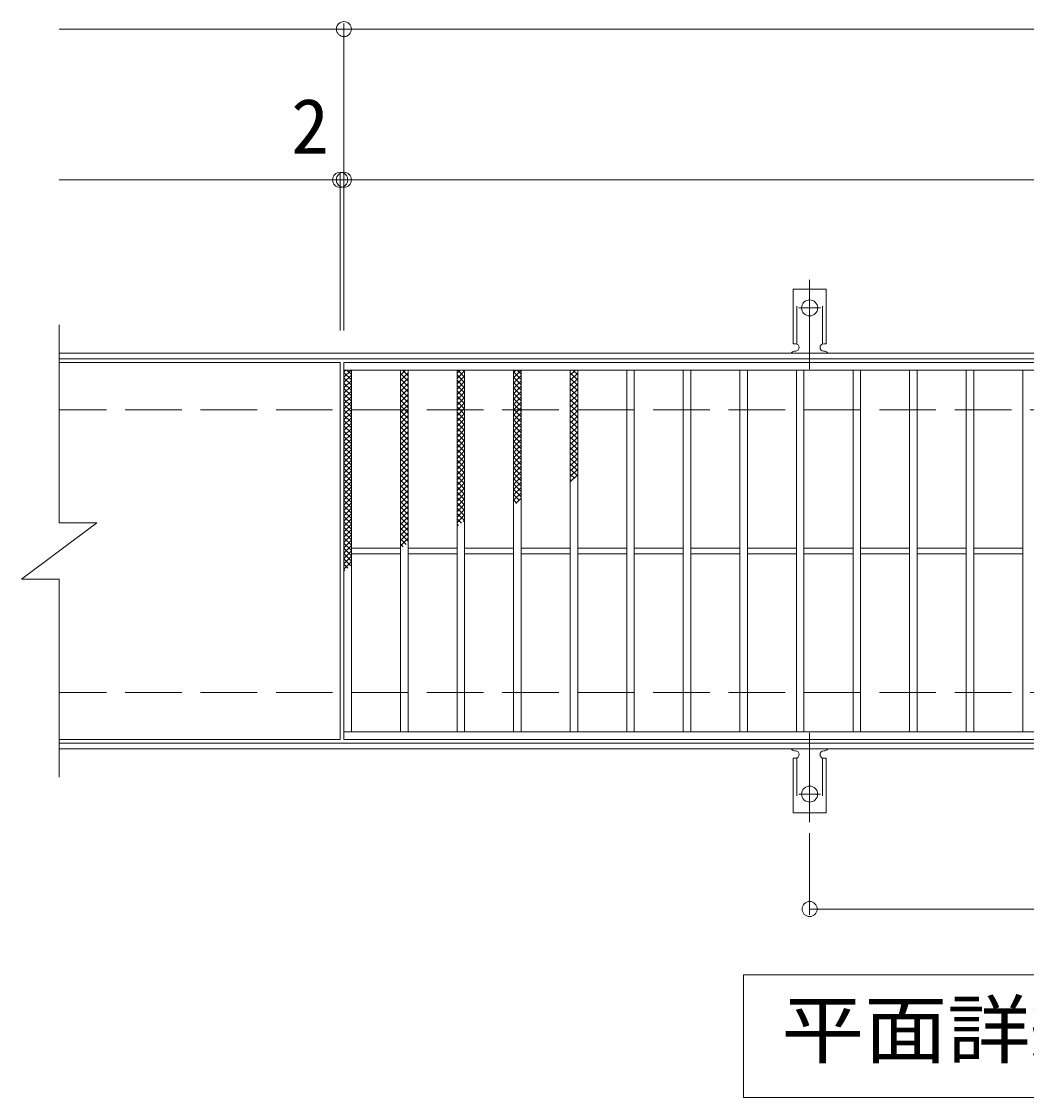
# Model space of a CAD drawing. Units: millimetres, scale not verified. Extents: x -1744 to 1561, y -1372 to 1119.
# Drawn here: x -780 to -247, y 518 to 1089 of the extents above; entities that cross this region are included whole.
import ezdxf
from ezdxf.enums import TextEntityAlignment as Align

# ---------------------------------------------------------------- set-up
doc = ezdxf.new("R2010")
doc.units = ezdxf.units.MM
doc.header["$LTSCALE"] = 10
doc.header["$PDMODE"] = 32
doc.header["$PDSIZE"] = 8
for name, pattern in [('CHAIN2', [12, 9, -1, 1, -1]), ('DASHED2', [3, 2, -1]), ('DASHED3', [4, 3, -1])]:
    doc.linetypes.add(name, pattern=pattern)
for name, color, linetype, lineweight in [('C-1', 2, 'Continuous', 9), ('C-2', 3, 'Continuous', 9), ('C-4', 7, 'Continuous', 9), ('C-5', 7, 'Continuous', 9), ('C-9', 6, 'Continuous', 9), ('C-A', 3, 'Continuous', 9)]:
    doc.layers.add(name, color=color, linetype=linetype, lineweight=lineweight)
doc.styles.add('ＭＳ ゴシック', font='')
doc.styles.get('ＭＳ ゴシック').set_extended_font_data('MS Gothic')

msp = doc.modelspace()

# ---------------------------------------------------------------- linework, layer by layer
at = {"layer": 'C-1'}
for p, q in [((544.7, 912.7), (-760.3, 912.7)), ((544.7, 909.7), (-760.3, 909.7)), ((544.7, 705.7), (-760.3, 705.7)), ((544.7, 702.7), (-760.3, 702.7))]:
    msp.add_line(p, q, dxfattribs=at)
at = {"layer": 'C-1', "linetype": 'DASHED3'}
for p, q in [((544.7, 882.7), (-760.3, 882.7)), ((544.7, 732.7), (-760.3, 732.7))]:
    msp.add_line(p, q, dxfattribs=at)
at = {"layer": 'C-2'}
for p, q in [((-760.3, 927.7), (-760.3, 822.7)), ((-611.3, 907.7), (-760.3, 907.7)), ((-611.3, 907.7), (-611.3, 707.7)), ((-609.3, 903.7), (384.7, 903.7)), ((-605.3, 711.7), (-605.3, 903.7)), ((-579.3, 711.7), (-579.3, 903.7)), ((-575.3, 711.7), (-575.3, 903.7)), ((-549.3, 711.7), (-549.3, 903.7)), ((-545.3, 711.7), (-545.3, 903.7)), ((-519.3, 711.7), (-519.3, 903.7)), ((-515.3, 711.7), (-515.3, 903.7)), ((-489.3, 711.7), (-489.3, 903.7)), ((-485.3, 711.7), (-485.3, 903.7)), ((-459.3, 711.7), (-459.3, 903.7)), ((-455.3, 711.7), (-455.3, 903.7)), ((-429.3, 711.7), (-429.3, 903.7)), ((-425.3, 711.7), (-425.3, 903.7)), ((-399.3, 711.7), (-399.3, 903.7)), ((-395.3, 711.7), (-395.3, 903.7)), ((-369.3, 711.7), (-369.3, 903.7)), ((-365.3, 711.7), (-365.3, 903.7)), ((-339.3, 711.7), (-339.3, 903.7)), ((-335.3, 711.7), (-335.3, 903.7)), ((-309.3, 711.7), (-309.3, 903.7)), ((-305.3, 711.7), (-305.3, 903.7)), ((-279.3, 711.7), (-279.3, 903.7)), ((-275.3, 711.7), (-275.3, 903.7)), ((-249.3, 711.7), (-249.3, 903.7)), ((-780.3, 792.7), (-740.3, 822.7)), ((-760.3, 822.7), (-740.3, 822.7)), ((-605.3, 809.2), (-579.3, 809.2)), ((-605.3, 806.2), (-579.3, 806.2)), ((-575.3, 809.2), (-549.3, 809.2)), ((-575.3, 806.2), (-549.3, 806.2)), ((-545.3, 809.2), (-519.3, 809.2)), ((-545.3, 806.2), (-519.3, 806.2)), ((-515.3, 809.2), (-489.3, 809.2)), ((-515.3, 806.2), (-489.3, 806.2)), ((-485.3, 809.2), (-459.3, 809.2)), ((-485.3, 806.2), (-459.3, 806.2)), ((-455.3, 809.2), (-429.3, 809.2)), ((-455.3, 806.2), (-429.3, 806.2)), ((-425.3, 809.2), (-399.3, 809.2)), ((-425.3, 806.2), (-399.3, 806.2)), ((-395.3, 809.2), (-369.3, 809.2)), ((-395.3, 806.2), (-369.3, 806.2)), ((-365.3, 809.2), (-339.3, 809.2)), ((-365.3, 806.2), (-339.3, 806.2)), ((-335.3, 809.2), (-309.3, 809.2)), ((-335.3, 806.2), (-309.3, 806.2)), ((-305.3, 809.2), (-279.3, 809.2)), ((-305.3, 806.2), (-279.3, 806.2)), ((-275.3, 809.2), (-249.3, 809.2)), ((-275.3, 806.2), (-249.3, 806.2)), ((-780.3, 792.7), (-760.3, 792.7)), ((-760.3, 792.7), (-760.3, 687.7)), ((384.7, 711.7), (-609.3, 711.7)), ((-611.3, 707.7), (-760.3, 707.7)), ((384.7, 707.7), (-609.3, 707.7))]:
    msp.add_line(p, q, dxfattribs=at)
msp.add_lwpolyline([(-609.3, 707.7), (-609.3, 907.7), (384.7, 907.7)], dxfattribs=at)
at = {"layer": 'C-4'}
for p, q in [((-609.3, 924.7), (-609.3, 1087.7)), ((-760.3, 1084.7), (544.7, 1084.7)), ((-611.3, 924.7), (-611.3, 1007.7)), ((-760.3, 1004.7), (544.7, 1004.7)), ((-362.3, 657.98), (-362.3, 614.7)), ((-362.3, 617.7), (137.7, 617.7))]:
    msp.add_line(p, q, dxfattribs=at)
for p in [(-609.3, 1084.7), (-611.3, 1004.7), (-609.3, 1004.7), (-362.3, 617.7)]:
    msp.add_point(p, dxfattribs=at)
at = {"layer": 'C-5'}
msp.add_lwpolyline([(-397.3, 517.7), (-397.3, 582.7), (177.7, 582.7), (177.7, 517.7)], close=True, dxfattribs=at)
at = {"layer": 'C-9'}
for p, q in [((-609.3, 899.91), (-605.51, 903.7)), ((-609.3, 902.74), (-608.33, 903.7)), ((-609.3, 902.46), (-605.3, 898.46)), ((-607.71, 903.7), (-605.3, 901.29)), ((-579.3, 901.03), (-576.62, 903.7)), ((-579.3, 898.2), (-575.3, 902.2)), ((-578.31, 903.7), (-575.3, 900.69)), ((-575.48, 903.7), (-575.3, 903.52)), ((-549.3, 902.09), (-547.69, 903.7)), ((-549.3, 899.26), (-545.3, 903.26)), ((-548.96, 903.7), (-545.3, 900.04)), ((-546.13, 903.7), (-545.3, 902.87)), ((-519.3, 902.48), (-518.08, 903.7)), ((-519.3, 899.66), (-515.3, 903.66)), ((-519.3, 902.72), (-515.3, 898.72)), ((-517.45, 903.7), (-515.3, 901.55)), ((-489.3, 900.95), (-486.55, 903.7)), ((-489.3, 902.3), (-485.3, 898.3)), ((-487.87, 903.7), (-485.3, 901.13)), ((-609.3, 897.08), (-605.3, 901.08)), ((-609.3, 899.63), (-605.3, 895.63)), ((-609.3, 894.25), (-605.3, 898.26)), ((-609.3, 896.81), (-605.3, 892.81)), ((-579.3, 901.86), (-575.3, 897.86)), ((-579.3, 895.37), (-575.3, 899.37)), ((-579.3, 899.03), (-575.3, 895.03)), ((-579.3, 892.54), (-575.3, 896.54)), ((-549.3, 901.21), (-545.3, 897.21)), ((-549.3, 896.44), (-545.3, 900.44)), ((-549.3, 898.38), (-545.3, 894.38)), ((-549.3, 893.61), (-545.3, 897.61)), ((-519.3, 896.83), (-515.3, 900.83)), ((-519.3, 899.89), (-515.3, 895.89)), ((-519.3, 894), (-515.3, 898)), ((-519.3, 897.06), (-515.3, 893.06)), ((-489.3, 898.12), (-485.3, 902.12)), ((-489.3, 899.47), (-485.3, 895.47)), ((-489.3, 895.29), (-485.3, 899.29)), ((-489.3, 896.64), (-485.3, 892.64)), ((-489.3, 892.47), (-485.3, 896.47)), ((-609.3, 891.43), (-605.3, 895.43)), ((-609.3, 893.98), (-605.3, 889.98)), ((-609.3, 888.6), (-605.3, 892.6)), ((-609.3, 891.15), (-605.3, 887.15)), ((-579.3, 896.2), (-575.3, 892.2)), ((-579.3, 889.71), (-575.3, 893.71)), ((-579.3, 893.38), (-575.3, 889.38)), ((-579.3, 886.88), (-575.3, 890.88)), ((-549.3, 895.56), (-545.3, 891.56)), ((-549.3, 890.78), (-545.3, 894.78)), ((-549.3, 892.73), (-545.3, 888.73)), ((-549.3, 887.95), (-545.3, 891.95)), ((-519.3, 891.17), (-515.3, 895.17)), ((-519.3, 894.23), (-515.3, 890.23)), ((-519.3, 888.34), (-515.3, 892.34)), ((-519.3, 891.4), (-515.3, 887.4)), ((-489.3, 893.81), (-485.3, 889.81)), ((-489.3, 889.64), (-485.3, 893.64)), ((-489.3, 890.98), (-485.3, 886.98)), ((-489.3, 886.81), (-485.3, 890.81)), ((-609.3, 885.77), (-605.3, 889.77)), ((-609.3, 888.32), (-605.3, 884.32)), ((-609.3, 882.94), (-605.3, 886.94)), ((-609.3, 885.49), (-605.3, 881.49)), ((-579.3, 890.55), (-575.3, 886.55)), ((-579.3, 884.05), (-575.3, 888.05)), ((-579.3, 887.72), (-575.3, 883.72)), ((-579.3, 881.23), (-575.3, 885.23)), ((-549.3, 889.9), (-545.3, 885.9)), ((-549.3, 885.12), (-545.3, 889.12)), ((-549.3, 887.07), (-545.3, 883.07)), ((-549.3, 882.29), (-545.3, 886.29)), ((-519.3, 885.51), (-515.3, 889.51)), ((-519.3, 888.57), (-515.3, 884.58)), ((-519.3, 882.69), (-515.3, 886.69)), ((-519.3, 885.75), (-515.3, 881.75)), ((-489.3, 888.15), (-485.3, 884.16)), ((-489.3, 883.98), (-485.3, 887.98)), ((-489.3, 885.33), (-485.3, 881.33)), ((-489.3, 881.15), (-485.3, 885.15)), ((-609.3, 880.11), (-605.3, 884.11)), ((-609.3, 882.66), (-605.3, 878.66)), ((-609.3, 877.28), (-605.3, 881.28)), ((-609.3, 879.84), (-605.3, 875.84)), ((-579.3, 884.89), (-575.3, 880.89)), ((-579.3, 878.4), (-575.3, 882.4)), ((-579.3, 882.06), (-575.3, 878.06)), ((-579.3, 875.57), (-575.3, 879.57)), ((-549.3, 884.24), (-545.3, 880.24)), ((-549.3, 879.47), (-545.3, 883.47)), ((-549.3, 881.41), (-545.3, 877.41)), ((-549.3, 876.64), (-545.3, 880.64)), ((-519.3, 879.86), (-515.3, 883.86)), ((-519.3, 882.92), (-515.3, 878.92)), ((-519.3, 877.03), (-515.3, 881.03)), ((-519.3, 880.09), (-515.3, 876.09)), ((-489.3, 882.5), (-485.3, 878.5)), ((-489.3, 878.32), (-485.3, 882.32)), ((-489.3, 879.67), (-485.3, 875.67)), ((-489.3, 875.5), (-485.3, 879.5)), ((-609.3, 874.46), (-605.3, 878.46)), ((-609.3, 877.01), (-605.3, 873.01)), ((-609.3, 871.63), (-605.3, 875.63)), ((-609.3, 874.18), (-605.3, 870.18)), ((-579.3, 879.23), (-575.3, 875.23)), ((-579.3, 872.74), (-575.3, 876.74)), ((-579.3, 876.41), (-575.3, 872.41)), ((-579.3, 869.91), (-575.3, 873.91)), ((-549.3, 878.59), (-545.3, 874.59)), ((-549.3, 873.81), (-545.3, 877.81)), ((-549.3, 875.76), (-545.3, 871.76)), ((-549.3, 870.98), (-545.3, 874.98)), ((-519.3, 874.2), (-515.3, 878.2)), ((-519.3, 877.26), (-515.3, 873.26)), ((-519.3, 871.37), (-515.3, 875.37)), ((-519.3, 874.43), (-515.3, 870.43)), ((-489.3, 876.84), (-485.3, 872.84)), ((-489.3, 872.67), (-485.3, 876.67)), ((-489.3, 874.01), (-485.3, 870.01)), ((-489.3, 869.84), (-485.3, 873.84)), ((-609.3, 868.8), (-605.3, 872.8)), ((-609.3, 871.35), (-605.3, 867.35)), ((-609.3, 865.97), (-605.3, 869.97)), ((-609.3, 868.52), (-605.3, 864.52)), ((-579.3, 873.58), (-575.3, 869.58)), ((-579.3, 867.08), (-575.3, 871.08)), ((-579.3, 870.75), (-575.3, 866.75)), ((-579.3, 864.26), (-575.3, 868.26)), ((-579.3, 867.92), (-575.3, 863.92)), ((-549.3, 872.93), (-545.3, 868.93)), ((-549.3, 868.15), (-545.3, 872.15)), ((-549.3, 870.1), (-545.3, 866.1)), ((-549.3, 865.32), (-545.3, 869.32)), ((-519.3, 868.54), (-515.3, 872.54)), ((-519.3, 871.6), (-515.3, 867.6)), ((-519.3, 865.71), (-515.3, 869.72)), ((-519.3, 868.78), (-515.3, 864.78)), ((-489.3, 871.18), (-485.3, 867.18)), ((-489.3, 867.01), (-485.3, 871.01)), ((-489.3, 868.36), (-485.3, 864.36)), ((-489.3, 864.18), (-485.3, 868.18)), ((-609.3, 863.14), (-605.3, 867.14)), ((-609.3, 865.69), (-605.3, 861.69)), ((-609.3, 860.31), (-605.3, 864.31)), ((-609.3, 862.87), (-605.3, 858.87)), ((-579.3, 861.43), (-575.3, 865.43)), ((-579.3, 865.09), (-575.3, 861.09)), ((-579.3, 858.6), (-575.3, 862.6)), ((-579.3, 862.26), (-575.3, 858.26)), ((-549.3, 867.27), (-545.3, 863.27)), ((-549.3, 862.5), (-545.3, 866.5)), ((-549.3, 864.44), (-545.3, 860.44)), ((-549.3, 859.67), (-545.3, 863.67)), ((-519.3, 862.89), (-515.3, 866.89)), ((-519.3, 865.95), (-515.3, 861.95)), ((-519.3, 860.06), (-515.3, 864.06)), ((-519.3, 863.12), (-515.3, 859.12)), ((-489.3, 865.53), (-485.3, 861.53)), ((-489.3, 861.35), (-485.3, 865.35)), ((-489.3, 862.7), (-485.3, 858.7)), ((-489.3, 858.53), (-485.3, 862.53)), ((-609.3, 857.49), (-605.3, 861.49)), ((-609.3, 860.04), (-605.3, 856.04)), ((-609.3, 854.66), (-605.3, 858.66)), ((-609.3, 857.21), (-605.3, 853.21)), ((-579.3, 855.77), (-575.3, 859.77)), ((-579.3, 859.43), (-575.3, 855.44)), ((-579.3, 852.94), (-575.3, 856.94)), ((-579.3, 856.61), (-575.3, 852.61)), ((-549.3, 861.62), (-545.3, 857.61)), ((-549.3, 856.84), (-545.3, 860.84)), ((-549.3, 858.79), (-545.3, 854.79)), ((-549.3, 854.01), (-545.3, 858.01)), ((-519.3, 857.23), (-515.3, 861.23)), ((-519.3, 860.29), (-515.3, 856.29)), ((-519.3, 854.4), (-515.3, 858.4)), ((-519.3, 857.46), (-515.3, 853.46)), ((-489.3, 859.87), (-485.3, 855.87)), ((-489.3, 855.7), (-485.3, 859.7)), ((-489.3, 857.04), (-485.3, 853.04)), ((-489.3, 852.87), (-485.3, 856.87)), ((-609.3, 851.83), (-605.3, 855.83)), ((-609.3, 854.38), (-605.3, 850.38)), ((-609.3, 849), (-605.3, 853)), ((-609.3, 851.55), (-605.3, 847.55)), ((-579.3, 850.11), (-575.3, 854.11)), ((-579.3, 853.78), (-575.3, 849.78)), ((-579.3, 847.29), (-575.3, 851.29)), ((-579.3, 850.95), (-575.3, 846.95)), ((-549.3, 855.96), (-545.3, 851.96)), ((-549.3, 851.18), (-545.3, 855.18)), ((-549.3, 853.13), (-545.3, 849.13)), ((-549.3, 848.35), (-545.3, 852.35)), ((-519.3, 851.57), (-515.3, 855.57)), ((-519.3, 854.63), (-515.3, 850.63)), ((-519.3, 848.74), (-515.3, 852.74)), ((-519.3, 851.81), (-515.3, 847.81)), ((-489.3, 854.21), (-485.3, 850.21)), ((-489.3, 850.04), (-485.3, 854.04)), ((-489.3, 851.39), (-485.3, 847.39)), ((-489.3, 847.21), (-485.3, 851.21)), ((-609.3, 846.17), (-605.3, 850.17)), ((-609.3, 848.72), (-605.3, 844.72)), ((-609.3, 843.34), (-605.3, 847.34)), ((-609.3, 845.89), (-605.3, 841.89)), ((-579.3, 844.46), (-575.3, 848.46)), ((-579.3, 848.12), (-575.3, 844.12)), ((-579.3, 841.63), (-575.3, 845.63)), ((-579.3, 845.29), (-575.3, 841.29)), ((-549.3, 850.3), (-545.3, 846.3)), ((-549.3, 845.52), (-545.3, 849.52)), ((-549.3, 847.47), (-545.3, 843.47)), ((-549.3, 842.7), (-545.3, 846.7)), ((-519.3, 845.92), (-515.3, 849.92)), ((-519.3, 848.98), (-515.3, 844.98)), ((-519.3, 843.09), (-515.3, 847.09)), ((-519.3, 846.15), (-515.3, 842.15)), ((-489.3, 848.56), (-486.84, 846.1)), ((-489.3, 844.38), (-485.3, 848.38)), ((-489.3, 845.73), (-488.43, 844.86)), ((-609.3, 840.51), (-605.3, 844.51)), ((-609.3, 843.07), (-605.3, 839.07)), ((-609.3, 837.69), (-605.3, 841.69)), ((-609.3, 840.24), (-605.3, 836.24)), ((-579.3, 838.8), (-575.3, 842.8)), ((-579.3, 842.46), (-575.3, 838.46)), ((-579.3, 835.97), (-575.3, 839.97)), ((-579.3, 839.64), (-575.3, 835.64)), ((-549.3, 844.64), (-545.3, 840.64)), ((-549.3, 839.87), (-545.3, 843.87)), ((-549.3, 841.82), (-545.3, 837.82)), ((-549.3, 837.04), (-545.3, 841.04)), ((-519.3, 840.26), (-515.3, 844.26)), ((-519.3, 843.32), (-515.3, 839.32)), ((-519.3, 837.43), (-515.3, 841.43)), ((-519.3, 840.49), (-515.3, 836.49)), ((-609.3, 834.86), (-605.3, 838.86)), ((-609.3, 837.41), (-605.3, 833.41)), ((-609.3, 832.03), (-605.3, 836.03)), ((-609.3, 834.58), (-605.3, 830.58)), ((-579.3, 833.14), (-575.3, 837.14)), ((-579.3, 836.81), (-575.3, 832.81)), ((-579.3, 830.31), (-575.3, 834.32)), ((-579.3, 833.98), (-575.3, 829.98)), ((-549.3, 838.99), (-545.3, 834.99)), ((-549.3, 834.21), (-545.3, 838.21)), ((-549.3, 836.16), (-545.3, 832.16)), ((-549.3, 831.38), (-545.3, 835.38)), ((-519.3, 834.6), (-515.3, 838.6)), ((-519.3, 837.66), (-516.14, 834.5)), ((-519.3, 834.84), (-517.72, 833.26)), ((-518.11, 832.96), (-515.3, 835.77)), ((-609.3, 829.2), (-605.3, 833.2)), ((-609.3, 831.75), (-605.3, 827.75)), ((-609.3, 826.37), (-605.3, 830.37)), ((-609.3, 828.92), (-605.3, 824.92)), ((-579.3, 827.49), (-575.3, 831.49)), ((-579.3, 831.15), (-575.3, 827.15)), ((-579.3, 824.66), (-575.3, 828.66)), ((-579.3, 828.32), (-575.3, 824.32)), ((-549.3, 833.33), (-545.3, 829.33)), ((-549.3, 828.55), (-545.3, 832.55)), ((-549.3, 830.5), (-545.3, 826.5)), ((-549.3, 825.73), (-545.3, 829.73)), ((-609.3, 823.54), (-605.3, 827.54)), ((-609.3, 826.1), (-605.3, 822.1)), ((-609.3, 820.72), (-605.3, 824.72)), ((-609.3, 823.27), (-605.3, 819.27)), ((-579.3, 821.83), (-575.3, 825.83)), ((-579.3, 825.49), (-575.3, 821.49)), ((-579.3, 819), (-575.3, 823)), ((-579.3, 822.67), (-575.3, 818.67)), ((-549.3, 827.67), (-545.43, 823.81)), ((-549.3, 822.9), (-545.3, 826.9)), ((-549.3, 824.85), (-547.02, 822.57)), ((-546.02, 823.35), (-545.3, 824.07)), ((-609.3, 817.89), (-605.3, 821.89)), ((-609.3, 820.44), (-605.3, 816.44)), ((-609.3, 815.06), (-605.3, 819.06)), ((-609.3, 817.61), (-605.3, 813.61)), ((-579.3, 816.17), (-575.3, 820.17)), ((-579.3, 819.84), (-575.3, 815.84)), ((-579.3, 813.34), (-575.3, 817.34)), ((-579.3, 817.01), (-575.3, 813.01)), ((-549.3, 822.02), (-548.61, 821.33)), ((-609.3, 812.23), (-605.3, 816.23)), ((-609.3, 814.78), (-605.3, 810.78)), ((-609.3, 809.4), (-605.3, 813.4)), ((-609.3, 811.95), (-605.3, 807.95)), ((-579.3, 810.52), (-575.3, 814.52)), ((-579.3, 814.18), (-576.31, 811.2)), ((-579.3, 811.35), (-577.9, 809.96)), ((-609.3, 806.57), (-605.3, 810.57)), ((-609.3, 809.13), (-605.3, 805.13)), ((-609.3, 803.75), (-605.3, 807.75)), ((-609.3, 806.3), (-605.3, 802.3)), ((-609.3, 800.92), (-605.3, 804.92)), ((-609.3, 803.47), (-605.61, 799.78)), ((-609.3, 798.09), (-605.3, 802.09)), ((-609.3, 800.64), (-607.2, 798.54)), ((-609.3, 797.81), (-608.78, 797.3))]:
    msp.add_line(p, q, dxfattribs=at)
at = {"layer": 'C-A', "color": 7, "linetype": 'CHAIN2'}
for p, q in [((-362.3, 904.24), (-362.3, 951.64)), ((-368.07, 936.7), (-356.52, 936.7)), ((-362.3, 711.17), (-362.3, 663.77)), ((-368.07, 678.7), (-356.52, 678.7))]:
    msp.add_line(p, q, dxfattribs=at)
at = {"layer": 'C-A'}
for p, q in [((-371.05, 917.7), (-371.05, 946.7)), ((-353.55, 946.7), (-371.05, 946.7)), ((-353.55, 917.7), (-353.55, 946.7)), ((-371.05, 917.7), (-369.8, 917.7)), ((-370.3, 913.7), (-369.8, 913.7)), ((-353.55, 917.7), (-354.8, 917.7)), ((-354.8, 913.7), (-354.29, 913.7)), ((-371.05, 697.7), (-369.8, 697.7)), ((-371.05, 697.7), (-371.05, 668.7)), ((-370.3, 701.7), (-369.8, 701.7)), ((-354.8, 701.7), (-354.29, 701.7)), ((-353.55, 697.7), (-354.8, 697.7)), ((-353.55, 697.7), (-353.55, 668.7)), ((-353.55, 668.7), (-371.05, 668.7))]:
    msp.add_line(p, q, dxfattribs=at)
at = {"layer": 'C-A', "linetype": 'DASHED2'}
for p, q in [((-369.05, 917.56), (-369.05, 946.7)), ((-355.55, 917.56), (-355.55, 946.7)), ((-369.05, 697.85), (-369.05, 668.7)), ((-355.55, 697.85), (-355.55, 668.7))]:
    msp.add_line(p, q, dxfattribs=at)
at = {"layer": 'C-A'}
for centre in [(-362.3, 936.7), (-362.3, 678.7)]:
    msp.add_circle(centre, 4.25, dxfattribs=at)
for centre, start, end in [((-370.3, 911.7), 90.276, 150.0005), ((-369.8, 915.7), 270, 90), ((-354.8, 915.7), 90, 269.8667), ((-354.3, 911.7), 29.9993, 89.7584), ((-370.3, 703.7), 209.9995, 269.724), ((-354.3, 703.7), 270.2416, 330.0007), ((-369.8, 699.7), 270, 90), ((-354.8, 699.7), 90.1333, 270)]:
    msp.add_arc(centre, 2, start, end, dxfattribs=at)

# ---------------------------------------------------------------- texts
at = {"layer": 'C-4', "color": 2, "style": 'ＭＳ ゴシック'}
msp.add_text('2', height=29.33, dxfattribs=at).set_placement((-637.26, 1009.7), align=Align.BOTTOM_LEFT)
at = {"layer": 'C-5', "color": 2, "style": 'ＭＳ ゴシック', "width": 1.1}
msp.add_text('平面詳細図\u3000Ｓ＝１：１０', height=29.33, dxfattribs=at).set_placement((-377.3, 530.2), align=Align.BOTTOM_LEFT)

doc.saveas('drawing.dxf')
